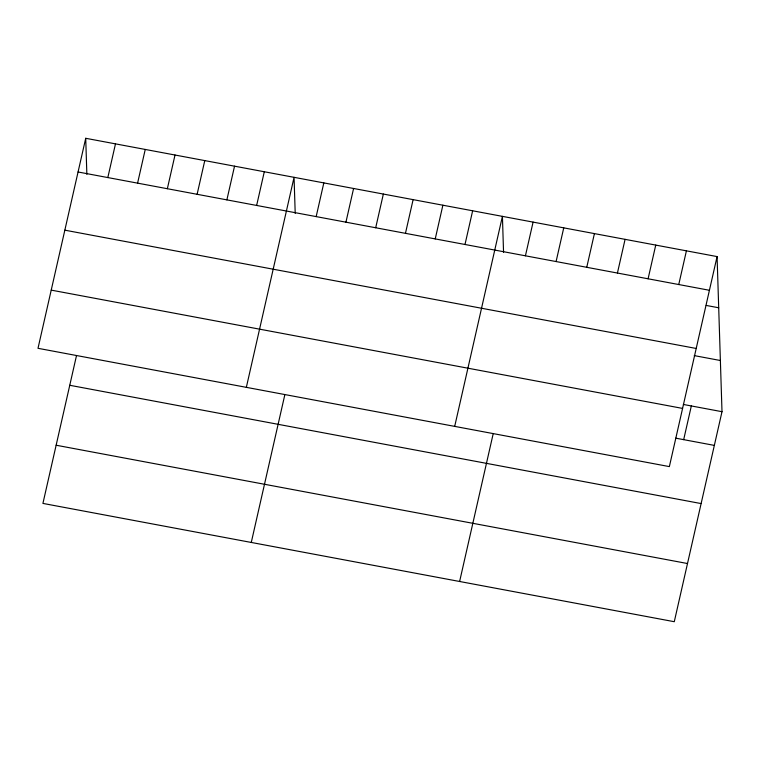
<?xml version="1.0" encoding="UTF-8"?>
<svg xmlns="http://www.w3.org/2000/svg" width="760" height="760" viewBox="0 0 760 760"><rect width="100%" height="100%" fill="white"/><g stroke="black" fill="none" stroke-linecap="round" stroke-linejoin="round"><path stroke-width="1.14" d="M85.719 138.291L38 348.308L669.361 466.602L717.079 256.585L85.719 138.291L86.859 174.353M107.825 177.564L115.482 143.868M76.37 356.183L42.921 503.414L674.281 621.708L722 411.692L717.079 256.585M137.589 183.141L145.245 149.445M167.352 188.718L175.009 155.021M197.115 194.294L204.773 160.597M226.879 199.87L234.536 166.174M256.642 205.447L264.299 171.75M246.344 387.344L294.063 177.327L295.212 213.389M316.169 216.6L323.827 182.903M251.275 542.45L284.724 395.228M345.933 222.177L353.59 188.48M375.697 227.753L383.353 194.056M405.46 233.329L413.117 199.633M435.233 238.906L442.88 205.209M464.997 244.483L472.644 210.786M454.698 426.379L502.417 216.362L503.557 252.424M525.426 255.806L533.083 222.11M459.619 581.495L493.069 434.264M556.092 261.554L563.749 227.857M586.758 267.301L594.415 233.605M617.424 273.049L625.081 239.352M648.09 278.797L655.747 245.09M678.756 284.534L686.413 250.838M683.677 439.651L691.334 405.954M78.061 171.988L709.422 290.282M706.211 305.434L718.703 307.772M64.837 230.166L696.198 348.469M694.25 355.613L720.375 360.506M683.382 404.462L722 411.692M51.224 290.12L682.584 408.415M675.725 438.159L714.343 445.398M69.768 385.282L701.128 503.576M56.145 445.227L687.505 563.531"/></g></svg>
